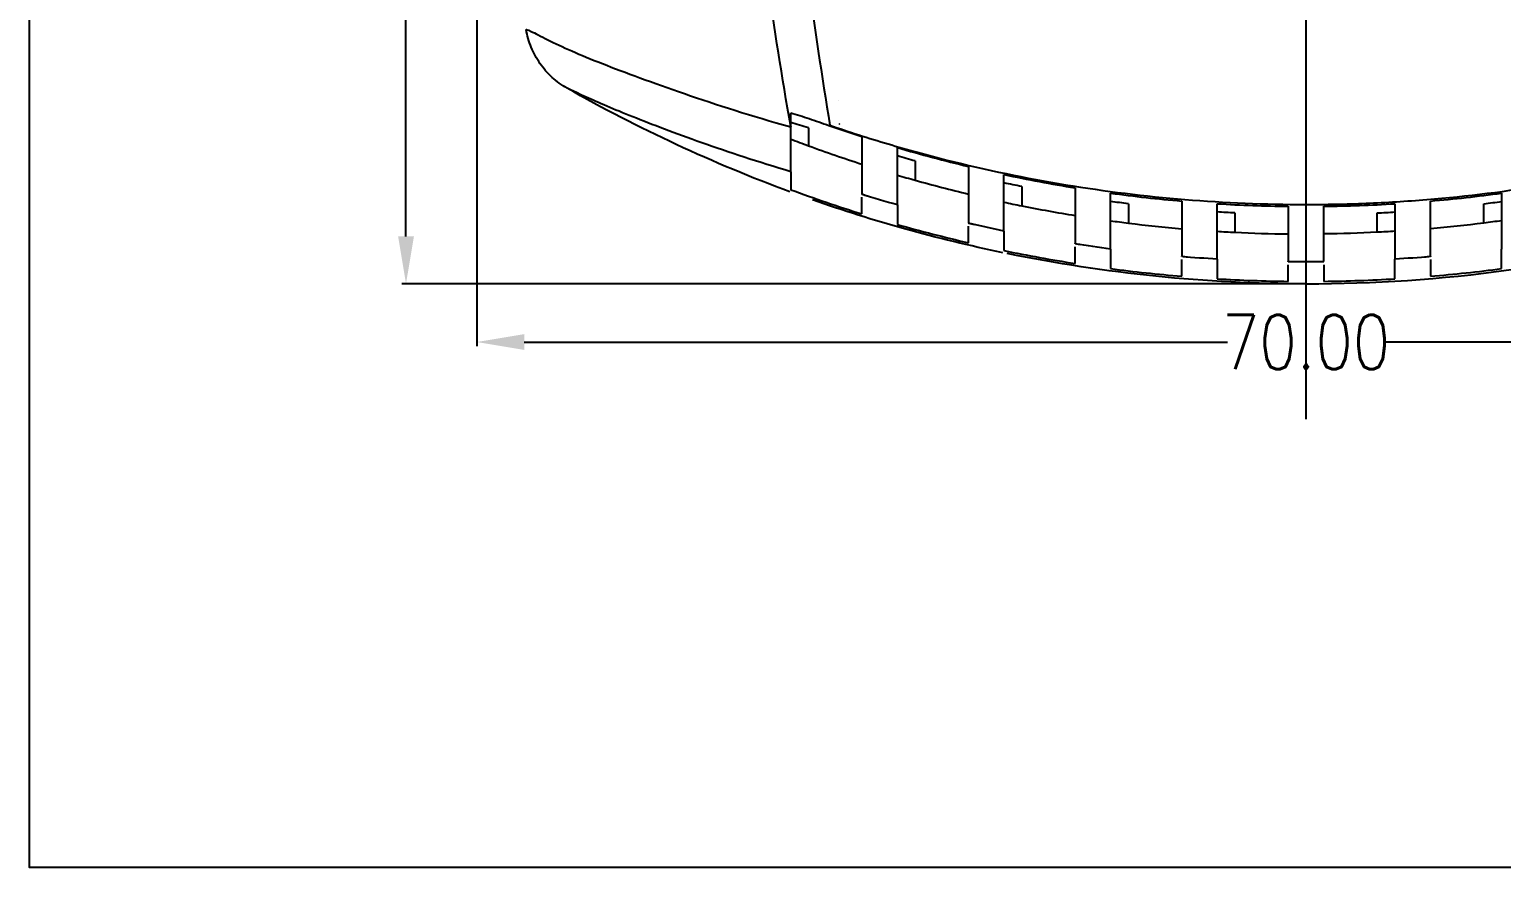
# Model space of a CAD drawing. Header units: inches. Extents: x 259 to 852, y 525 to 700.
# Drawn here: x 258.8 to 321, y 533.9 to 569.3 of the extents above; entities that cross this region are included whole.
import ezdxf
from ezdxf.lldxf.tags import DXFTag

# ---------------------------------------------------------------- set-up
doc = ezdxf.new("R2010")
doc.units = ezdxf.units.IN
doc.layers.add('13', color=7, linetype='Continuous')
doc.layers.add('9', color=7, linetype='Continuous')
doc.styles.get("Standard").update_dxf_attribs({"font": 'txt.shx', "width": 0.8})
tags = doc.linetypes.add('PHANTOM', pattern=[50.5, 18, -6.5, 6.5, -6.5, 6.5, -6.5]).pattern_tags.tags
tags[14:15] = [DXFTag(74, 4), DXFTag(75, 0), DXFTag(340, '0'), DXFTag(46, 0.0), DXFTag(50, 0.0), DXFTag(44, 0.0), DXFTag(45, 0.0)]
tags[12:13] = [DXFTag(74, 4), DXFTag(75, 0), DXFTag(340, '0'), DXFTag(46, 0.0), DXFTag(50, 0.0), DXFTag(44, 0.0), DXFTag(45, 0.0)]
tags[10:11] = [DXFTag(74, 4), DXFTag(75, 0), DXFTag(340, '0'), DXFTag(46, 0.0), DXFTag(50, 0.0), DXFTag(44, 0.0), DXFTag(45, 0.0)]
tags[8:9] = [DXFTag(74, 4), DXFTag(75, 0), DXFTag(340, '0'), DXFTag(46, 0.0), DXFTag(50, 0.0), DXFTag(44, 0.0), DXFTag(45, 0.0)]
tags[6:7] = [DXFTag(74, 4), DXFTag(75, 0), DXFTag(340, '0'), DXFTag(46, 0.0), DXFTag(50, 0.0), DXFTag(44, 0.0), DXFTag(45, 0.0)]
tags[4:5] = [DXFTag(74, 4), DXFTag(75, 0), DXFTag(340, '0'), DXFTag(46, 0.0), DXFTag(50, 0.0), DXFTag(44, 0.0), DXFTag(45, 0.0)]
doc.dimstyles.get("Standard").update_dxf_attribs({"dimtxt": 2.3, "dimasz": 2, "dimexe": 0.18, "dimexo": 0.0625, "dimgap": 0.09, "dimtad": 0, "dimzin": 0, "dimdsep": 46, "dimtxsty": 'Standard', "dimcen": 0.09, "dimclrd": 4, "dimclre": 4, "dimclrt": 3, "dimadec": 0, "dimazin": 0, "dimtfac": 1, "dimtofl": 0, "dimtmove": 0, "dimatfit": 3, "dimfxl": 0, "dimtolj": 1, "dimtzin": 0, "dimarcsym": 0})

# ---------------------------------------------------------------- blocks, each defined once
blk = doc.blocks.new('*D12')
at = {"color": 4, "lineweight": -2}
for p, q in [((264.321, 616.045), (274.915, 616.045)), ((274.735, 614.045), (274.735, 590.911)), ((274.735, 560.545), (274.735, 583.678)), ((312.66, 558.545), (274.555, 558.545))]:
    blk.add_line(p, q, dxfattribs=at)
at = {"color": 4}
for points in [[(274.402, 614.045), (275.069, 614.045), (274.735, 616.045)], [(274.402, 560.545), (275.069, 560.545), (274.735, 558.545)]]:
    blk.add_solid(points, dxfattribs=at)
at = {"layer": 'Defpoints', "color": 0}
for p in [(264.258, 616.045), (274.735, 558.545), (312.722, 558.545)]:
    blk.add_point(p, dxfattribs=at)
at = {"color": 3, "insert": (274.735, 587.295), "char_height": 2.3, "attachment_point": 5, "rotation": 90}
blk.add_mtext('\\A1;57.50', dxfattribs=at)
blk = doc.blocks.new('*D106')
at = {"color": 4, "lineweight": -2}
for p, q in [((277.724, 594.88), (277.724, 555.906)), ((347.72, 594.88), (347.72, 555.906)), ((279.724, 556.086), (309.412, 556.086)), ((345.72, 556.086), (316.032, 556.086))]:
    blk.add_line(p, q, dxfattribs=at)
at = {"color": 4}
for points in [[(279.724, 556.419), (279.724, 555.753), (277.724, 556.086)], [(345.72, 556.419), (345.72, 555.753), (347.72, 556.086)]]:
    blk.add_solid(points, dxfattribs=at)
at = {"layer": 'Defpoints', "color": 0}
for p in [(277.724, 594.942), (347.72, 594.942), (347.72, 556.086)]:
    blk.add_point(p, dxfattribs=at)
at = {"color": 3, "insert": (312.722, 556.086), "char_height": 2.3, "attachment_point": 5}
blk.add_mtext('\\A1;70.00', dxfattribs=at)

msp = doc.modelspace()

# ---------------------------------------------------------------- linework, layer by layer
msp.add_lwpolyline([(258.843, 700.206), (541.558, 700.206), (541.558, 533.892), (258.843, 533.892)], close=True)
at = {"layer": '13', "color": 7}
for major_axis, ratio, start_param, end_param in [((1.158, 3.303), 0.014579, 1.575815, 1.57591), ((3.453, 0.573), 0.282784, 4.660315, 4.664053)]:
    msp.add_ellipse((293.049, 566.299), major_axis=major_axis, ratio=ratio, start_param=start_param, end_param=end_param, dxfattribs=at)
for points, knots in [([(295.902, 669.244), (296.331, 667.079), (296.69, 664.908), (297.143, 660.522), (297.254, 658.31), (297.278, 651.624), (296.881, 647.212), (295.668, 638.459), (294.85, 634.112), (293.116, 625.43), (292.253, 621.086), (290.921, 612.344), (290.439, 607.948), (289.891, 599.228), (289.824, 594.903), (290.091, 586.32), (290.429, 582.061), (291.138, 575.721), (291.406, 573.615), (291.975, 569.419), (292.274, 567.33), (292.627, 565.24)], [0, 0, 0, 0, 0.0625, 0.0625, 0.125, 0.125, 0.25, 0.25, 0.375, 0.375, 0.5, 0.5, 0.625, 0.625, 0.75, 0.75, 0.875, 0.875, 0.9375, 0.9375, 1, 1, 1, 1]), ([(290.972, 565.188), (290.603, 567.264), (290.288, 569.339), (289.66, 573.509), (289.353, 575.601), (288.511, 581.906), (288.066, 586.143), (287.605, 594.686), (287.584, 598.99), (287.979, 607.665), (288.396, 612.04), (290.234, 625.082), (292.379, 633.652), (294.387, 646.677), (294.867, 651.047), (294.902, 657.705), (294.797, 659.905), (294.325, 664.253), (293.938, 666.398), (293.495, 668.538)], [0, 0, 0, 0, 0.0625, 0.0625, 0.125, 0.125, 0.25, 0.25, 0.375, 0.375, 0.5, 0.5, 0.75, 0.75, 0.875, 0.875, 0.9375, 0.9375, 1, 1, 1, 1]), ([(279.807, 569.284), (279.811, 569.286), (279.853, 569.282), (280.178, 569.128), (280.425, 569.001), (281.313, 568.557), (282.072, 568.217), (283.976, 567.47), (285.146, 567.039), (287.833, 566.114), (289.326, 565.625), (290.972, 565.181)], [0, 0, 0, 0, 0.125, 0.125, 0.25, 0.25, 0.5, 0.5, 0.75, 0.75, 1, 1, 1, 1]), ([(281.53, 566.809), (281.302, 566.938), (281.093, 567.091), (280.807, 567.352), (280.716, 567.445), (280.543, 567.642), (280.463, 567.745), (280.242, 568.063), (280.118, 568.29), (279.921, 568.775), (279.85, 569.026), (279.808, 569.284)], [0, 0, 0, 0, 0.25, 0.25, 0.375, 0.375, 0.5, 0.5, 0.75, 0.75, 1, 1, 1, 1]), ([(290.972, 563.28), (289.608, 563.686), (288.353, 564.1), (286.091, 564.9), (285.115, 565.273), (283.5, 565.918), (282.849, 566.197), (282.075, 566.551), (281.857, 566.654), (281.567, 566.794), (281.533, 566.807), (281.529, 566.809)], [0, 0, 0, 0, 0.25, 0.25, 0.5, 0.5, 0.75, 0.75, 0.875, 0.875, 1, 1, 1, 1]), ([(312.722, 558.545), (318.44, 558.545), (329.317, 560.035), (339.432, 564.255), (343.914, 566.809)], [0, 0, 0, 0, 0.525711, 1, 1, 1, 1]), ([(290.972, 565.772), (291.218, 565.695), (291.478, 565.611), (291.884, 565.475), (292.023, 565.428), (292.302, 565.332), (292.442, 565.284), (292.583, 565.235)], [0, 0, 0, 0, 0.5, 0.5, 0.75, 0.75, 1, 1, 1, 1]), ([(290.972, 563.28), (290.972, 563.341), (290.972, 563.519), (290.972, 564.156), (290.972, 564.621), (290.972, 565.181)], [0, 0, 0, 0, 0.5, 0.5, 1, 1, 1, 1]), ([(292.627, 565.24), (293.439, 564.961), (294.256, 564.699), (295.489, 564.332), (295.902, 564.214), (296.729, 563.987), (297.145, 563.878), (299.222, 563.354), (300.891, 563.008), (304.242, 562.453), (305.923, 562.245), (309.299, 561.967), (310.994, 561.896), (313.545, 561.895), (314.397, 561.912), (315.678, 561.964), (316.105, 561.986), (316.961, 562.039), (317.389, 562.069), (319.526, 562.245), (321.221, 562.456), (326.264, 563.292), (329.569, 564.124), (332.817, 565.24)], [0, 0, 0, 0, 0.0625, 0.0625, 0.09375, 0.09375, 0.125, 0.125, 0.25, 0.25, 0.375, 0.375, 0.5, 0.5, 0.5625, 0.5625, 0.59375, 0.59375, 0.625, 0.625, 0.75, 0.75, 1, 1, 1, 1]), ([(293.972, 564.766), (293.972, 564.13), (293.972, 563.557), (293.972, 562.697), (293.972, 562.411), (293.972, 562.331)], [0, 0, 0, 0, 0.5, 0.5, 1, 1, 1, 1]), ([(295.472, 561.877), (295.472, 561.946), (295.472, 562.221), (295.472, 563.079), (295.472, 563.659), (295.472, 564.302)], [0, 0, 0, 0, 0.5, 0.5, 1, 1, 1, 1]), ([(298.472, 563.5), (298.472, 562.874), (298.472, 562.314), (298.472, 561.474), (298.472, 561.196), (298.472, 561.113)], [0, 0, 0, 0, 0.5, 0.5, 1, 1, 1, 1]), ([(299.972, 560.775), (299.972, 560.843), (299.972, 561.111), (299.972, 561.951), (299.972, 562.522), (299.972, 563.16)], [0, 0, 0, 0, 0.5, 0.5, 1, 1, 1, 1]), ([(302.972, 562.597), (302.972, 561.979), (302.972, 561.428), (302.972, 560.602), (302.972, 560.329), (302.972, 560.243)], [0, 0, 0, 0, 0.5, 0.5, 1, 1, 1, 1]), ([(304.472, 560.015), (304.472, 560.084), (304.472, 560.346), (304.472, 561.174), (304.472, 561.74), (304.472, 562.374)], [0, 0, 0, 0, 0.5, 0.5, 1, 1, 1, 1]), ([(320.972, 562.374), (320.972, 561.741), (320.972, 561.179), (320.972, 560.349), (320.972, 560.084), (320.972, 560.015)], [0, 0, 0, 0, 0.5, 0.5, 1, 1, 1, 1]), ([(299.928, 559.858), (298.534, 560.147), (295.828, 560.804), (293.173, 561.639), (291.891, 562.089)], [0, 0, 0, 0, 0.511698, 1, 1, 1, 1]), ([(307.472, 562.04), (307.472, 561.427), (307.472, 560.88), (307.472, 560.062), (307.472, 559.792), (307.472, 559.706)], [0, 0, 0, 0, 0.5, 0.5, 1, 1, 1, 1]), ([(308.972, 559.585), (308.972, 559.653), (308.972, 559.913), (308.972, 560.734), (308.972, 561.297), (308.972, 561.929)], [0, 0, 0, 0, 0.5, 0.5, 1, 1, 1, 1]), ([(311.972, 561.818), (311.972, 561.206), (311.972, 560.662), (311.972, 559.848), (311.972, 559.579), (311.972, 559.491)], [0, 0, 0, 0, 0.5, 0.5, 1, 1, 1, 1]), ([(313.472, 559.491), (313.472, 559.578), (313.472, 559.844), (313.472, 560.658), (313.472, 561.205), (313.472, 561.818)], [0, 0, 0, 0, 0.5, 0.5, 1, 1, 1, 1]), ([(316.472, 561.929), (316.472, 561.298), (316.472, 560.74), (316.472, 559.915), (316.472, 559.653), (316.472, 559.585)], [0, 0, 0, 0, 0.5, 0.5, 1, 1, 1, 1]), ([(317.972, 559.706), (317.972, 559.792), (317.972, 560.059), (317.972, 560.876), (317.972, 561.425), (317.972, 562.04)], [0, 0, 0, 0, 0.5, 0.5, 1, 1, 1, 1])]:
    msp.add_open_spline(points, degree=3, knots=knots, dxfattribs=at)
for points, degree in [([(290.937, 562.432), (287.689, 563.629), (284.538, 565.095), (281.53, 566.809)], 3), ([(290.972, 565.188), (290.972, 565.382), (290.972, 565.577), (290.972, 565.772)], 3), ([(291.722, 565.131), (291.468, 565.206), (291.218, 565.281), (290.972, 565.356)], 3), ([(290.972, 565.188), (290.972, 565.181)], 1), ([(291.722, 565.131), (291.722, 564.757), (291.722, 564.505), (291.722, 564.376)], 3), ([(292.583, 565.235), (292.595, 565.23), (292.608, 565.226), (292.62, 565.221)], 3), ([(292.62, 565.221), (293.069, 565.064), (293.52, 564.913), (293.972, 564.766)], 3), ([(290.972, 564.657), (291.221, 564.562), (291.471, 564.468), (291.722, 564.376)], 3), ([(291.722, 564.376), (292.467, 564.103), (293.217, 563.844), (293.972, 563.6)], 3), ([(295.472, 564.302), (296.465, 564.009), (297.465, 563.742), (298.472, 563.5)], 3), ([(296.222, 563.733), (295.972, 563.804), (295.722, 563.876), (295.472, 563.949)], 3), ([(296.222, 563.733), (296.222, 563.327), (296.222, 563.056), (296.222, 562.92)], 3), ([(290.972, 563.28), (290.972, 562.902), (290.972, 562.649), (290.972, 562.52)], 3), ([(295.472, 563.136), (295.722, 563.063), (295.972, 562.991), (296.222, 562.92)], 3), ([(296.222, 562.92), (296.968, 562.711), (297.718, 562.515), (298.472, 562.334)], 3), ([(299.972, 563.16), (300.967, 562.947), (301.967, 562.76), (302.972, 562.597)], 3), ([(290.972, 562.52), (291.963, 562.155), (292.964, 561.815), (293.972, 561.501)], 3), ([(293.972, 562.324), (293.972, 562.331)], 1), ([(293.972, 562.331), (294.055, 562.305), (294.139, 562.279), (294.222, 562.254)], 3), ([(295.472, 561.877), (294.97, 562.02), (294.47, 562.169), (293.972, 562.324)], 3), ([(300.722, 562.653), (300.472, 562.703), (300.222, 562.755), (299.972, 562.808)], 3), ([(300.722, 562.653), (300.722, 562.246), (300.722, 561.974), (300.722, 561.839)], 3), ([(304.472, 562.374), (305.469, 562.238), (306.469, 562.127), (307.472, 562.04)], 3), ([(317.972, 562.04), (318.975, 562.127), (319.975, 562.238), (320.972, 562.374)], 3), ([(293.972, 561.501), (293.972, 561.623), (293.972, 561.856), (293.972, 562.202)], 3), ([(295.472, 561.877), (295.472, 561.464), (295.472, 561.189), (295.472, 561.053)], 3), ([(299.972, 561.994), (300.222, 561.941), (300.472, 561.889), (300.722, 561.839)], 3), ([(300.722, 561.839), (301.469, 561.689), (302.219, 561.553), (302.972, 561.431)], 3), ([(305.222, 561.925), (304.972, 561.956), (304.722, 561.989), (304.472, 562.023)], 3), ([(305.222, 561.925), (305.222, 561.518), (305.222, 561.246), (305.222, 561.11)], 3), ([(308.972, 561.929), (309.971, 561.867), (310.971, 561.83), (311.972, 561.818)], 3), ([(313.472, 561.818), (314.473, 561.83), (315.473, 561.867), (316.472, 561.929)], 3), ([(320.222, 561.925), (320.472, 561.956), (320.722, 561.989), (320.972, 562.023)], 3), ([(320.222, 561.11), (320.222, 561.246), (320.222, 561.518), (320.222, 561.925)], 3), ([(295.472, 561.053), (296.466, 560.77), (297.466, 560.512), (298.472, 560.278)], 3), ([(298.472, 561.103), (298.472, 561.113)], 1), ([(298.472, 561.113), (298.555, 561.093), (298.639, 561.074), (298.722, 561.055)], 3), ([(299.972, 560.775), (299.471, 560.878), (298.971, 560.987), (298.472, 561.103)], 3), ([(304.472, 561.208), (304.722, 561.173), (304.972, 561.141), (305.222, 561.11)], 3), ([(305.222, 561.11), (305.971, 561.017), (306.721, 560.938), (307.472, 560.873)], 3), ([(309.722, 561.537), (309.472, 561.549), (309.222, 561.563), (308.972, 561.578)], 3), ([(309.722, 561.537), (309.722, 561.128), (309.722, 560.856), (309.722, 560.72)], 3), ([(315.722, 561.537), (315.972, 561.549), (316.222, 561.563), (316.472, 561.578)], 3), ([(315.722, 560.72), (315.722, 560.856), (315.722, 561.128), (315.722, 561.537)], 3), ([(320.222, 561.11), (319.474, 561.017), (318.724, 560.938), (317.972, 560.873)], 3), ([(320.972, 561.208), (320.722, 561.173), (320.472, 561.141), (320.222, 561.11)], 3), ([(298.472, 560.278), (298.472, 560.4), (298.472, 560.634), (298.472, 560.979)], 3), ([(299.972, 560.775), (299.972, 560.361), (299.972, 560.086), (299.972, 559.949)], 3), ([(308.972, 560.762), (309.222, 560.746), (309.472, 560.732), (309.722, 560.72)], 3), ([(309.722, 560.72), (310.472, 560.683), (311.222, 560.66), (311.972, 560.651)], 3), ([(315.722, 560.72), (314.973, 560.683), (314.223, 560.66), (313.472, 560.651)], 3), ([(316.472, 560.762), (316.222, 560.746), (315.972, 560.732), (315.722, 560.72)], 3), ([(299.972, 559.949), (300.968, 559.744), (301.968, 559.562), (302.972, 559.405)], 3), ([(312.722, 558.545), (308.488, 558.545), (304.254, 558.974), (300.105, 559.822)], 3), ([(302.972, 560.231), (302.972, 560.243)], 1), ([(302.972, 560.243), (303.055, 560.23), (303.139, 560.217), (303.222, 560.205)], 3), ([(304.472, 560.015), (303.971, 560.081), (303.471, 560.153), (302.972, 560.231)], 3), ([(302.972, 559.405), (302.972, 559.527), (302.972, 559.761), (302.972, 560.107)], 3), ([(304.472, 560.015), (304.472, 559.601), (304.472, 559.325), (304.472, 559.188)], 3), ([(320.972, 559.188), (320.972, 559.325), (320.972, 559.601), (320.972, 560.015)], 3), ([(304.472, 559.188), (305.469, 559.057), (306.47, 558.949), (307.472, 558.865)], 3), ([(307.472, 559.692), (307.472, 559.706)], 1), ([(307.472, 559.706), (307.555, 559.699), (307.639, 559.692), (307.722, 559.685)], 3), ([(308.972, 559.585), (308.471, 559.615), (307.971, 559.651), (307.472, 559.692)], 3), ([(307.472, 558.865), (307.472, 558.987), (307.472, 559.221), (307.472, 559.567)], 3), ([(308.972, 559.585), (308.972, 559.17), (308.972, 558.894), (308.972, 558.757)], 3), ([(311.972, 559.478), (311.972, 559.491)], 1), ([(311.972, 559.491), (312.055, 559.49), (312.139, 559.49), (312.222, 559.489)], 3), ([(313.472, 559.478), (312.971, 559.472), (312.471, 559.472), (311.972, 559.478)], 3), ([(311.972, 558.649), (311.972, 558.772), (311.972, 559.006), (311.972, 559.352)], 3), ([(313.222, 559.489), (313.305, 559.49), (313.389, 559.49), (313.472, 559.491)], 3), ([(313.472, 559.491), (313.472, 559.486), (313.472, 559.482)], 2), ([(313.472, 559.352), (313.472, 559.006), (313.472, 558.772), (313.472, 558.649)], 3), ([(317.972, 559.692), (317.473, 559.651), (316.972, 559.615), (316.472, 559.585)], 3), ([(316.472, 558.757), (316.472, 558.894), (316.472, 559.17), (316.472, 559.585)], 3), ([(317.722, 559.685), (317.805, 559.692), (317.889, 559.699), (317.972, 559.706)], 3), ([(317.972, 559.706), (317.972, 559.701), (317.972, 559.692)], 2), ([(317.972, 559.567), (317.972, 559.221), (317.972, 558.987), (317.972, 558.865)], 3), ([(317.972, 558.865), (318.975, 558.949), (319.975, 559.057), (320.972, 559.188)], 3), ([(308.972, 558.757), (309.971, 558.697), (310.971, 558.661), (311.972, 558.649)], 3), ([(313.472, 558.649), (314.473, 558.661), (315.473, 558.697), (316.472, 558.757)], 3)]:
    msp.add_open_spline(points, degree=degree, dxfattribs=at)
at = {"layer": '9', "color": 1, "linetype": 'PHANTOM'}
msp.add_line((312.722, 552.822), (312.722, 677.745), dxfattribs=at)

# ---------------------------------------------------------------- dimensions: what is measured, and where the dimension line sits
dim = msp.add_linear_dim(base=(274.735, 558.545), p1=(264.258, 616.045), p2=(312.722, 558.545), angle=90, dimstyle='Standard')
dim.commit()
dim.dimension.update_dxf_attribs({"geometry": '*D12', "text_midpoint": (274.735, 587.295)})
dim = msp.add_linear_dim(base=(347.72, 556.086), p1=(277.724, 594.942), p2=(347.72, 594.942), dimstyle='Standard')
dim.commit()
dim.dimension.update_dxf_attribs({"geometry": '*D106', "text_midpoint": (312.722, 556.086)})

doc.saveas('drawing.dxf')
